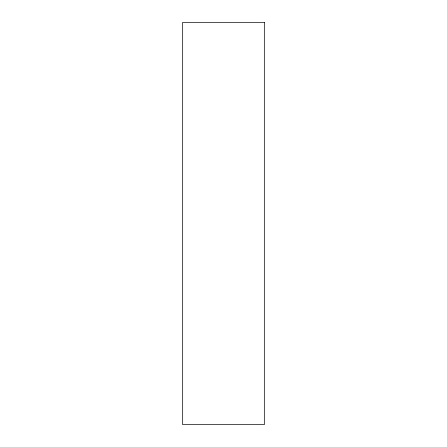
<?xml version="1.0" encoding="UTF-8"?>
<svg xmlns="http://www.w3.org/2000/svg" width="447" height="447" viewBox="0 0 447 447"><rect width="100%" height="100%" fill="white"/><g stroke="black" fill="none" stroke-linecap="round" stroke-linejoin="round"><path stroke-width="0.67" d="M264.328 22.35L182.672 22.35L182.672 424.65L264.328 424.65L264.328 22.35"/></g></svg>
